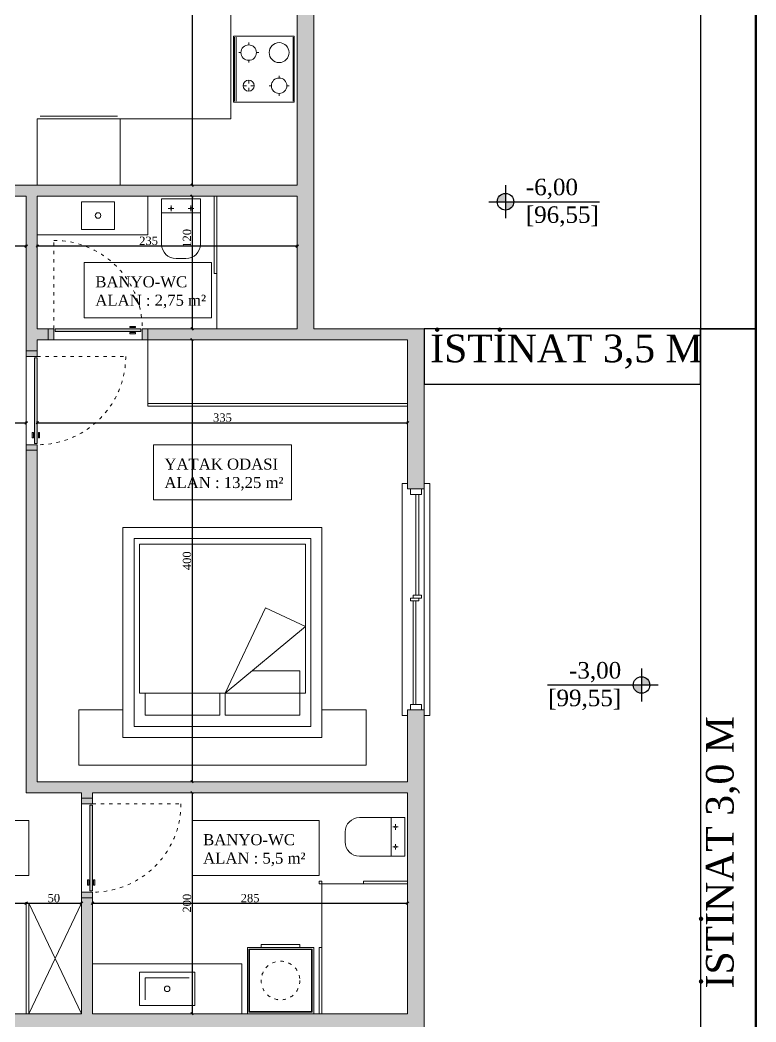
# Model space of a CAD drawing. Header units: metres. Extents: x -5196 to 34307, y 7076 to 19260.
# Drawn here: x -4096 to -3431, y 16813 to 17720 of the extents above; entities that cross this region are included whole.
import ezdxf

# ---------------------------------------------------------------- set-up
doc = ezdxf.new("R2010")
doc.units = ezdxf.units.M
doc.linetypes.add('ACAD_ISO03W100', pattern=[30, 12, -18])
for name, color, linetype, lineweight in [('YLZ-DUVAR', 151, 'Continuous', 20), ('YLZ-KAPI', 241, 'Continuous', 9), ('YLZ-PARSEL', 65, 'Continuous', 50), ('YLZ-PENCERE', 231, 'Continuous', 5), ('YLZ-TEFRİŞ', 191, 'Continuous', 20), ('YLZ-ÖLÇÜ', 251, 'Continuous', 5)]:
    doc.layers.add(name, color=color, linetype=linetype, lineweight=lineweight)
doc.layers.add('YLZ-KOLON', color=191, linetype='Continuous')
doc.layers.add('YLZ-YAZI', color=113, linetype='Continuous')
doc.styles.add('ARIAL', font='times.ttf')
doc.dimstyles.new('YLZ - İç Ölçü', dxfattribs={"dimscale": 0.75, "dimtxt": 10, "dimasz": 3, "dimexe": 1.25, "dimexo": 1, "dimgap": 1, "dimtad": 1, "dimdec": 1, "dimrnd": 0.5, "dimtxsty": 'ARIAL', "dimblk": 'OBLIQUE', "dimcen": 1, "dimclrd": 256, "dimclre": 256, "dimclrt": 125, "dimadec": 0, "dimazin": 0, "dimtfac": 1, "dimtdec": 1, "dimtmove": 1, "dimatfit": 3, "dimldrblk": 'OBLIQUE', "dimfxl": 0, "dimarcsym": 0})

# ---------------------------------------------------------------- blocks, each defined once
blk = doc.blocks.new("Kapı 90'lık")
at = {"lineweight": 0, "true_color": 0x939598, "transparency": 33554559}
h = blk.add_hatch(color=252, dxfattribs=at)
h.dxf.hatch_style = 1
h.paths.add_polyline_path([(663.76, 3319.76), (668.76, 3319.76), (668.76, 3329.76), (663.76, 3329.76)])
h.paths.add_polyline_path([(670.01, 3327.26), (747.51, 3327.26), (747.51, 3329.76), (670.01, 3329.76)])
h.paths.add_polyline_path([(675, 3325.26), (680, 3325.26), (680.01, 3326.26), (675.01, 3326.26)])
h.paths.add_polyline_path([(680.01, 3330.76), (680, 3331.76), (675, 3331.76), (675.01, 3330.76)])
h.paths.add_polyline_path([(753.76, 3329.76), (748.76, 3329.76), (748.76, 3319.76), (753.76, 3319.76)])
at = {"layer": 'YLZ-KAPI', "linetype": 'ACAD_ISO03W100', "ltscale": 0.25}
blk.add_line((748.76, 3329.76), (748.76, 3409.76), dxfattribs=at)
at = {"layer": 'YLZ-KAPI'}
blk.add_line((748.76, 3319.76), (668.76, 3319.76), dxfattribs=at)
for points in [[(663.76, 3329.76), (663.76, 3319.76), (668.76, 3319.76), (668.76, 3329.76)], [(747.51, 3327.26), (670.01, 3327.26), (670.01, 3329.76), (747.51, 3329.76)], [(680, 3331.76), (680.01, 3330.76), (675.01, 3330.76), (675, 3331.76)], [(753.76, 3329.76), (753.76, 3319.76), (748.76, 3319.76), (748.76, 3329.76)], [(680, 3325.26), (680.01, 3326.26), (675.01, 3326.26), (675, 3325.26)]]:
    blk.add_lwpolyline(points, close=True, dxfattribs=at)
at = {"layer": 'YLZ-KAPI', "linetype": 'ACAD_ISO03W100', "ltscale": 0.25}
blk.add_arc((748.76, 3329.76), 80, 90, 180, dxfattribs=at)
blk = doc.blocks.new('_Oblique')
at = {"color": 0, "linetype": 'ByBlock', "lineweight": -2}
blk.add_line((-0.5, -0.5), (0.5, 0.5), dxfattribs=at)
blk = doc.blocks.new('*D1831')
at = {"layer": 'Defpoints', "color": 0, "transparency": 16777216}
for p in [(-3940.7, 17960.95), (-3940.7, 17570.95), (-3940.7, 17570.95)]:
    blk.add_point(p, dxfattribs=at)
at = {"layer": 'YLZ-ÖLÇÜ', "color": 251, "lineweight": -2, "transparency": 16777216}
for p, q in [((-3940.7, 17960.95), (-3939.76, 17960.95)), ((-3940.7, 17960.95), (-3940.7, 17570.95)), ((-3940.7, 17570.95), (-3939.76, 17570.95))]:
    blk.add_line(p, q, dxfattribs=at)
at = {"layer": 'YLZ-ÖLÇÜ', "color": 251, "lineweight": -2, "transparency": 16777216, "xscale": 2.25, "yscale": 2.25, "zscale": 2.25}
for p, rotation in [((-3940.7, 17960.95), 90), ((-3940.7, 17570.95), 270)]:
    blk.add_blockref('_Oblique', p, dxfattribs=dict(at, rotation=rotation))
at = {"layer": 'YLZ-ÖLÇÜ', "color": 125, "transparency": 16777216, "insert": (-3945.27, 17765.95), "char_height": 7.5, "attachment_point": 5, "rotation": 90, "style": 'ARIAL'}
blk.add_mtext('390', dxfattribs=at)
blk = doc.blocks.new('*D1832')
at = {"layer": 'Defpoints', "color": 0, "transparency": 16777216}
for p in [(-3940.7, 17560.95), (-3940.7, 17440.95), (-3940.7, 17440.95)]:
    blk.add_point(p, dxfattribs=at)
at = {"layer": 'YLZ-ÖLÇÜ', "color": 251, "lineweight": -2, "transparency": 16777216}
for p, q in [((-3940.7, 17560.95), (-3939.76, 17560.95)), ((-3940.7, 17560.95), (-3940.7, 17440.95)), ((-3940.7, 17440.95), (-3939.76, 17440.95))]:
    blk.add_line(p, q, dxfattribs=at)
at = {"layer": 'YLZ-ÖLÇÜ', "color": 251, "lineweight": -2, "transparency": 16777216, "xscale": 2.25, "yscale": 2.25, "zscale": 2.25}
for p, rotation in [((-3940.7, 17560.95), 90), ((-3940.7, 17440.95), 270)]:
    blk.add_blockref('_Oblique', p, dxfattribs=dict(at, rotation=rotation))
at = {"layer": 'YLZ-ÖLÇÜ', "color": 125, "transparency": 16777216, "insert": (-3945.26, 17522.81), "char_height": 7.5, "attachment_point": 5, "rotation": 90, "style": 'ARIAL'}
blk.add_mtext('120', dxfattribs=at)
blk = doc.blocks.new('*D1833')
at = {"layer": 'Defpoints', "color": 0, "transparency": 16777216}
for p in [(-3940.7, 17430.95), (-3940.7, 17030.95), (-3940.7, 17030.95)]:
    blk.add_point(p, dxfattribs=at)
at = {"layer": 'YLZ-ÖLÇÜ', "color": 251, "lineweight": -2, "transparency": 16777216}
for p, q in [((-3940.7, 17430.95), (-3939.76, 17430.95)), ((-3940.7, 17430.95), (-3940.7, 17030.95)), ((-3940.7, 17030.95), (-3939.76, 17030.95))]:
    blk.add_line(p, q, dxfattribs=at)
at = {"layer": 'YLZ-ÖLÇÜ', "color": 251, "lineweight": -2, "transparency": 16777216, "xscale": 2.25, "yscale": 2.25, "zscale": 2.25}
for p, rotation in [((-3940.7, 17430.95), 90), ((-3940.7, 17030.95), 270)]:
    blk.add_blockref('_Oblique', p, dxfattribs=dict(at, rotation=rotation))
at = {"layer": 'YLZ-ÖLÇÜ', "color": 125, "transparency": 16777216, "insert": (-3945.26, 17230.95), "char_height": 7.5, "attachment_point": 5, "rotation": 90, "style": 'ARIAL'}
blk.add_mtext('400', dxfattribs=at)
blk = doc.blocks.new('*D1834')
at = {"layer": 'Defpoints', "color": 0, "transparency": 16777216}
for p in [(-3940.7, 17020.95), (-3940.7, 16820.95), (-3940.7, 16820.95)]:
    blk.add_point(p, dxfattribs=at)
at = {"layer": 'YLZ-ÖLÇÜ', "color": 251, "lineweight": -2, "transparency": 16777216}
for p, q in [((-3940.7, 17020.95), (-3939.76, 17020.95)), ((-3940.7, 17020.95), (-3940.7, 16820.95)), ((-3940.7, 16820.95), (-3939.76, 16820.95))]:
    blk.add_line(p, q, dxfattribs=at)
at = {"layer": 'YLZ-ÖLÇÜ', "color": 251, "lineweight": -2, "transparency": 16777216, "xscale": 2.25, "yscale": 2.25, "zscale": 2.25}
for p, rotation in [((-3940.7, 17020.95), 90), ((-3940.7, 16820.95), 270)]:
    blk.add_blockref('_Oblique', p, dxfattribs=dict(at, rotation=rotation))
at = {"layer": 'YLZ-ÖLÇÜ', "color": 125, "transparency": 16777216, "insert": (-3945.26, 16920.95), "char_height": 7.5, "attachment_point": 5, "rotation": 90, "style": 'ARIAL'}
blk.add_mtext('200', dxfattribs=at)
blk = doc.blocks.new('*D1839')
at = {"layer": 'Defpoints', "color": 0, "transparency": 16777216}
for p in [(-4210.7, 16920.95), (-4090.7, 16920.95), (-4090.7, 16920.95)]:
    blk.add_point(p, dxfattribs=at)
at = {"layer": 'YLZ-ÖLÇÜ', "color": 251, "lineweight": -2, "transparency": 16777216}
for p, q in [((-4210.7, 16920.95), (-4210.7, 16921.89)), ((-4210.7, 16920.95), (-4090.7, 16920.95)), ((-4090.7, 16920.95), (-4090.7, 16921.89))]:
    blk.add_line(p, q, dxfattribs=at)
at = {"layer": 'YLZ-ÖLÇÜ', "color": 251, "lineweight": -2, "transparency": 16777216, "xscale": 2.25, "yscale": 2.25, "zscale": 2.25, "rotation": 180}
blk.add_blockref('_Oblique', (-4210.7, 16920.95), dxfattribs=at)
at = {"layer": 'YLZ-ÖLÇÜ', "color": 251, "lineweight": -2, "transparency": 16777216, "xscale": 2.25, "yscale": 2.25, "zscale": 2.25}
blk.add_blockref('_Oblique', (-4090.7, 16920.95), dxfattribs=at)
at = {"layer": 'YLZ-ÖLÇÜ', "color": 125, "transparency": 16777216, "insert": (-4150.7, 16925.51), "char_height": 7.5, "attachment_point": 5, "style": 'ARIAL'}
blk.add_mtext('120', dxfattribs=at)
blk = doc.blocks.new('*D1840')
at = {"layer": 'Defpoints', "color": 0, "transparency": 16777216}
for p in [(-4030.7, 16920.95), (-3745.7, 16920.95), (-3745.7, 16920.95)]:
    blk.add_point(p, dxfattribs=at)
at = {"layer": 'YLZ-ÖLÇÜ', "color": 251, "lineweight": -2, "transparency": 16777216}
for p, q in [((-4030.7, 16920.95), (-4030.7, 16921.89)), ((-4030.7, 16920.95), (-3745.7, 16920.95)), ((-3745.7, 16920.95), (-3745.7, 16921.89))]:
    blk.add_line(p, q, dxfattribs=at)
at = {"layer": 'YLZ-ÖLÇÜ', "color": 251, "lineweight": -2, "transparency": 16777216, "xscale": 2.25, "yscale": 2.25, "zscale": 2.25, "rotation": 180}
blk.add_blockref('_Oblique', (-4030.7, 16920.95), dxfattribs=at)
at = {"layer": 'YLZ-ÖLÇÜ', "color": 251, "lineweight": -2, "transparency": 16777216, "xscale": 2.25, "yscale": 2.25, "zscale": 2.25}
blk.add_blockref('_Oblique', (-3745.7, 16920.95), dxfattribs=at)
at = {"layer": 'YLZ-ÖLÇÜ', "color": 125, "transparency": 16777216, "insert": (-3888.2, 16925.51), "char_height": 7.5, "attachment_point": 5, "style": 'ARIAL'}
blk.add_mtext('285', dxfattribs=at)
blk = doc.blocks.new('*D1841')
at = {"layer": 'Defpoints', "color": 0, "transparency": 16777216}
for p in [(-4090.7, 16920.95), (-4040.7, 16920.95), (-4040.7, 16920.95)]:
    blk.add_point(p, dxfattribs=at)
at = {"layer": 'YLZ-ÖLÇÜ', "color": 251, "lineweight": -2, "transparency": 16777216}
for p, q in [((-4090.7, 16920.95), (-4090.7, 16921.89)), ((-4090.7, 16920.95), (-4040.7, 16920.95)), ((-4040.7, 16920.95), (-4040.7, 16921.89))]:
    blk.add_line(p, q, dxfattribs=at)
at = {"layer": 'YLZ-ÖLÇÜ', "color": 251, "lineweight": -2, "transparency": 16777216, "xscale": 2.25, "yscale": 2.25, "zscale": 2.25, "rotation": 180}
blk.add_blockref('_Oblique', (-4090.7, 16920.95), dxfattribs=at)
at = {"layer": 'YLZ-ÖLÇÜ', "color": 251, "lineweight": -2, "transparency": 16777216, "xscale": 2.25, "yscale": 2.25, "zscale": 2.25}
blk.add_blockref('_Oblique', (-4040.7, 16920.95), dxfattribs=at)
at = {"layer": 'YLZ-ÖLÇÜ', "color": 125, "transparency": 16777216, "insert": (-4065.7, 16925.51), "char_height": 7.5, "attachment_point": 5, "style": 'ARIAL'}
blk.add_mtext('50', dxfattribs=at)
blk = doc.blocks.new('*D1842')
at = {"layer": 'Defpoints', "color": 0, "transparency": 16777216}
for p in [(-4210.7, 17355.95), (-4090.7, 17355.95), (-4090.7, 17355.95)]:
    blk.add_point(p, dxfattribs=at)
at = {"layer": 'YLZ-ÖLÇÜ', "color": 251, "lineweight": -2, "transparency": 16777216}
for p, q in [((-4210.7, 17355.95), (-4210.7, 17356.89)), ((-4210.7, 17355.95), (-4090.7, 17355.95)), ((-4090.7, 17355.95), (-4090.7, 17356.89))]:
    blk.add_line(p, q, dxfattribs=at)
at = {"layer": 'YLZ-ÖLÇÜ', "color": 251, "lineweight": -2, "transparency": 16777216, "xscale": 2.25, "yscale": 2.25, "zscale": 2.25, "rotation": 180}
blk.add_blockref('_Oblique', (-4210.7, 17355.95), dxfattribs=at)
at = {"layer": 'YLZ-ÖLÇÜ', "color": 251, "lineweight": -2, "transparency": 16777216, "xscale": 2.25, "yscale": 2.25, "zscale": 2.25}
blk.add_blockref('_Oblique', (-4090.7, 17355.95), dxfattribs=at)
at = {"layer": 'YLZ-ÖLÇÜ', "color": 125, "transparency": 16777216, "insert": (-4150.7, 17360.51), "char_height": 7.5, "attachment_point": 5, "style": 'ARIAL'}
blk.add_mtext('120', dxfattribs=at)
blk = doc.blocks.new('*D1843')
at = {"layer": 'Defpoints', "color": 0, "transparency": 16777216}
for p in [(-4080.7, 17355.95), (-3745.7, 17355.95), (-3745.7, 17355.95)]:
    blk.add_point(p, dxfattribs=at)
at = {"layer": 'YLZ-ÖLÇÜ', "color": 251, "lineweight": -2, "transparency": 16777216}
for p, q in [((-4080.7, 17355.95), (-4080.7, 17356.89)), ((-4080.7, 17355.95), (-3745.7, 17355.95)), ((-3745.7, 17355.95), (-3745.7, 17356.89))]:
    blk.add_line(p, q, dxfattribs=at)
at = {"layer": 'YLZ-ÖLÇÜ', "color": 251, "lineweight": -2, "transparency": 16777216, "xscale": 2.25, "yscale": 2.25, "zscale": 2.25, "rotation": 180}
blk.add_blockref('_Oblique', (-4080.7, 17355.95), dxfattribs=at)
at = {"layer": 'YLZ-ÖLÇÜ', "color": 251, "lineweight": -2, "transparency": 16777216, "xscale": 2.25, "yscale": 2.25, "zscale": 2.25}
blk.add_blockref('_Oblique', (-3745.7, 17355.95), dxfattribs=at)
at = {"layer": 'YLZ-ÖLÇÜ', "color": 125, "transparency": 16777216, "insert": (-3913.2, 17360.51), "char_height": 7.5, "attachment_point": 5, "style": 'ARIAL'}
blk.add_mtext('335', dxfattribs=at)
blk = doc.blocks.new('*D1844')
at = {"layer": 'Defpoints', "color": 0, "transparency": 16777216}
for p in [(-4210.7, 17515.95), (-4090.7, 17515.95), (-4090.7, 17515.95)]:
    blk.add_point(p, dxfattribs=at)
at = {"layer": 'YLZ-ÖLÇÜ', "color": 251, "lineweight": -2, "transparency": 16777216}
for p, q in [((-4210.7, 17515.95), (-4210.7, 17516.89)), ((-4210.7, 17515.95), (-4090.7, 17515.95)), ((-4090.7, 17515.95), (-4090.7, 17516.89))]:
    blk.add_line(p, q, dxfattribs=at)
at = {"layer": 'YLZ-ÖLÇÜ', "color": 251, "lineweight": -2, "transparency": 16777216, "xscale": 2.25, "yscale": 2.25, "zscale": 2.25, "rotation": 180}
blk.add_blockref('_Oblique', (-4210.7, 17515.95), dxfattribs=at)
at = {"layer": 'YLZ-ÖLÇÜ', "color": 251, "lineweight": -2, "transparency": 16777216, "xscale": 2.25, "yscale": 2.25, "zscale": 2.25}
blk.add_blockref('_Oblique', (-4090.7, 17515.95), dxfattribs=at)
at = {"layer": 'YLZ-ÖLÇÜ', "color": 125, "transparency": 16777216, "insert": (-4150.7, 17520.51), "char_height": 7.5, "attachment_point": 5, "style": 'ARIAL'}
blk.add_mtext('120', dxfattribs=at)
blk = doc.blocks.new('*D1845')
at = {"layer": 'Defpoints', "color": 0, "transparency": 16777216}
for p in [(-4080.7, 17515.95), (-3845.7, 17515.95), (-3845.7, 17515.95)]:
    blk.add_point(p, dxfattribs=at)
at = {"layer": 'YLZ-ÖLÇÜ', "color": 251, "lineweight": -2, "transparency": 16777216}
for p, q in [((-4080.7, 17515.95), (-4080.7, 17516.89)), ((-4080.7, 17515.95), (-3845.7, 17515.95)), ((-3845.7, 17515.95), (-3845.7, 17516.89))]:
    blk.add_line(p, q, dxfattribs=at)
at = {"layer": 'YLZ-ÖLÇÜ', "color": 251, "lineweight": -2, "transparency": 16777216, "xscale": 2.25, "yscale": 2.25, "zscale": 2.25, "rotation": 180}
blk.add_blockref('_Oblique', (-4080.7, 17515.95), dxfattribs=at)
at = {"layer": 'YLZ-ÖLÇÜ', "color": 251, "lineweight": -2, "transparency": 16777216, "xscale": 2.25, "yscale": 2.25, "zscale": 2.25}
blk.add_blockref('_Oblique', (-3845.7, 17515.95), dxfattribs=at)
at = {"layer": 'YLZ-ÖLÇÜ', "color": 125, "transparency": 16777216, "insert": (-3980, 17520.51), "char_height": 7.5, "attachment_point": 5, "style": 'ARIAL'}
blk.add_mtext('235', dxfattribs=at)

msp = doc.modelspace()

# ---------------------------------------------------------------- hatches: boundary and pattern name
at = {"layer": 'YLZ-TEFRİŞ'}
h = msp.add_hatch(color=256, dxfattribs=at)
h.dxf.hatch_style = 1
h.paths.add_polyline_path([(-4210.7, 18100.95), (-4310.7, 18100.95), (-4310.7, 18085.95), (-4220.7, 18085.95), (-4220.7, 17540.95), (-4210.7, 17540.95), (-4210.7, 17560.95), (-4200.7, 17560.95), (-4200.7, 17570.95), (-4210.7, 17570.95), (-4210.7, 17960.95), (-4115.7, 17960.95), (-4115.7, 17975.95), (-4210.7, 17975.95)])
h.paths.add_polyline_path([(-4585.7, 18100.95), (-4685.7, 18100.95), (-4685.7, 17975.95), (-4670.7, 17975.95), (-4670.7, 18085.95), (-4585.7, 18085.95), (-4585.7, 18088.45)])
h.paths.add_polyline_path([(-4670.7, 17775.95), (-4685.7, 17775.95), (-4685.7, 17565.95), (-4670.7, 17565.95)])
h.paths.add_polyline_path([(-4210.7, 17450.95), (-4220.7, 17450.95), (-4220.7, 17440.95), (-4670.7, 17440.95), (-4670.7, 17490.95), (-4685.7, 17490.95), (-4685.7, 17430.95), (-4585.7, 17430.95), (-4585.7, 17355.95), (-4570.7, 17355.95), (-4570.7, 17430.95), (-4220.7, 17430.95), (-4220.7, 17230.95), (-4210.7, 17230.95)])
h.paths.add_polyline_path([(-3830.7, 18100.95), (-3860.7, 18100.95), (-3860.7, 17975.95), (-3940.7, 17975.95), (-3940.7, 17960.95), (-3845.7, 17960.95), (-3845.7, 17570.95), (-4110.7, 17570.95), (-4110.7, 17560.95), (-4090.7, 17560.95), (-4090.7, 17420.95), (-4080.7, 17420.95), (-4080.7, 17430.95), (-4070.7, 17430.95), (-4070.7, 17440.95), (-4080.7, 17440.95), (-4080.7, 17560.95), (-3845.7, 17560.95), (-3845.7, 17440.95), (-3980.7, 17440.95), (-3980.7, 17430.95), (-3745.7, 17430.95), (-3745.7, 17295.95), (-3730.7, 17295.95), (-3730.7, 17440.95), (-3830.7, 17440.95)])
h.paths.add_polyline_path([(-3730.7, 17095.95), (-3745.7, 17095.95), (-3745.7, 17030.95), (-4080.7, 17030.95), (-4080.7, 17330.95), (-4090.7, 17330.95), (-4090.7, 17020.95), (-4040.7, 17020.95), (-4040.7, 17015.95), (-4030.7, 17015.95), (-4030.7, 17020.95), (-3745.7, 17020.95), (-3745.7, 16820.95), (-4030.7, 16820.95), (-4030.7, 16925.95), (-4040.7, 16925.95), (-4040.7, 16820.95), (-4100.7, 16820.95), (-4100.7, 16805.95), (-3745.7, 16805.95), (-3745.7, 16585.95), (-3730.7, 16585.95)])
h.paths.add_polyline_path([(-4570.7, 16895.95), (-4585.7, 16895.95), (-4585.7, 16805.95), (-4460.7, 16805.95), (-4460.7, 16550.95), (-3730.7, 16550.95), (-3730.7, 16585.95), (-3745.7, 16585.95), (-3745.7, 16565.95), (-4225.7, 16565.95), (-4225.7, 16805.95), (-4200.7, 16805.95), (-4200.7, 16820.95), (-4210.7, 16820.95), (-4210.7, 17020.95), (-4220.7, 17020.95), (-4220.7, 16820.95), (-4570.7, 16820.95)])
h.paths.add_polyline_path([(-4445.7, 16805.95), (-4240.7, 16805.95), (-4240.7, 16565.95), (-4445.7, 16565.95)], flags=16)
h.paths.add_polyline_path([(-4570.7, 17205.95), (-4585.7, 17205.95), (-4585.7, 17045.95), (-4570.7, 17045.95), (-4570.7, 17120.95), (-4220.7, 17120.95), (-4220.7, 17110.95), (-4210.7, 17110.95), (-4210.7, 17140.95), (-4220.7, 17140.95), (-4220.7, 17130.95), (-4570.7, 17130.95)])
at = {"layer": 'YLZ-YAZI'}
h = msp.add_hatch(color=256, dxfattribs=at)
h.dxf.hatch_style = 1
h.paths.add_polyline_path([(-3657.23, 17563.45, 0.414214), (-3664.73, 17555.95), (-3657.23, 17555.95)])
h.paths.add_polyline_path([(-3657.23, 17555.95), (-3657.23, 17548.45, 0.414214), (-3649.73, 17555.95)])
h = msp.add_hatch(color=256, dxfattribs=at)
h.dxf.hatch_style = 1
h.paths.add_polyline_path([(-3534.17, 17125.95, -0.414214), (-3526.67, 17118.45), (-3534.17, 17118.45)])
h.paths.add_polyline_path([(-3534.17, 17118.45), (-3534.17, 17110.95, -0.414214), (-3541.67, 17118.45)])

# ---------------------------------------------------------------- linework, layer by layer
at = {"layer": 'YLZ-DUVAR'}
for p, q in [((-3830.7, 17440.95, -9823.45), (-3830.7, 18100.95, -9823.45)), ((-3845.7, 17570.95, -9823.45), (-3845.7, 17960.95, -9823.45)), ((-3845.7, 17570.95, -9823.45), (-4110.7, 17570.95, -9823.45)), ((-4090.7, 17560.95, -9823.45), (-4110.7, 17560.95, -9823.45)), ((-4090.7, 17420.95, -9823.45), (-4090.7, 17560.95, -9823.45)), ((-3845.7, 17560.95, -9823.45), (-4080.7, 17560.95, -9823.45)), ((-4080.7, 17440.95, -9823.45), (-4080.7, 17560.95, -9823.45)), ((-3845.7, 17440.95, -9823.45), (-3845.7, 17560.95, -9823.45)), ((-4080.7, 17440.95, -9823.45), (-4070.7, 17440.95, -9823.45)), ((-4070.7, 17430.95, -9823.45), (-4070.7, 17440.95, -9823.45)), ((-3980.7, 17440.95, -9823.45), (-3845.7, 17440.95, -9823.45)), ((-3980.7, 17430.95, -9823.45), (-3980.7, 17440.95, -9823.45)), ((-3830.7, 17440.95, -9823.45), (-3730.7, 17440.95, -9823.45)), ((-3730.7, 17295.95, -9823.45), (-3730.7, 17440.95, -9823.45)), ((-4080.7, 17420.95, -9823.45), (-4080.7, 17430.95, -9823.45)), ((-4080.7, 17430.95, -9823.45), (-4070.7, 17430.95, -9823.45)), ((-3980.7, 17430.95, -9823.45), (-3745.7, 17430.95, -9823.45)), ((-3745.7, 17430.95, -9823.45), (-3745.7, 17295.95, -9823.45)), ((-4080.7, 17420.95, -9823.45), (-4090.7, 17420.95, -9823.45)), ((-4090.7, 17020.95, -9823.45), (-4090.7, 17330.95, -9823.45)), ((-4080.7, 17330.95, -9823.45), (-4090.7, 17330.95, -9823.45)), ((-4080.7, 17030.95, -9823.45), (-4080.7, 17330.95, -9823.45)), ((-3745.7, 17295.95, -9823.45), (-3730.7, 17295.95, -9823.45)), ((-3745.7, 17095.95, -9823.45), (-3745.7, 17030.95, -9823.45)), ((-3745.7, 17095.95, -9823.45), (-3730.7, 17095.95, -9823.45)), ((-3730.7, 16550.95, -9823.45), (-3730.7, 17095.95, -9823.45)), ((-4080.7, 17030.95, -9823.45), (-3745.7, 17030.95, -9823.45)), ((-4090.7, 17020.95, -9823.45), (-4040.7, 17020.95, -9823.45)), ((-4040.7, 17015.95, -9823.45), (-4040.7, 17020.95, -9823.45)), ((-4040.7, 17015.95, -9823.45), (-4030.7, 17015.95, -9823.45)), ((-4030.7, 17020.95, -9823.45), (-3745.7, 17020.95, -9823.45)), ((-4030.7, 17015.95, -9823.45), (-4030.7, 17020.95, -9823.45)), ((-3745.7, 17020.95, -9823.45), (-3745.7, 16820.95, -9823.45)), ((-4040.7, 16925.95, -9823.45), (-4030.7, 16925.95, -9823.45)), ((-4040.7, 16820.95, -9823.45), (-4040.7, 16925.95, -9823.45)), ((-4030.7, 16820.95, -9823.45), (-4030.7, 16925.95, -9823.45)), ((-4100.7, 16820.95, -9823.45), (-4040.7, 16820.95, -9823.45)), ((-4030.7, 16820.95, -9823.45), (-3745.7, 16820.95, -9823.45))]:
    msp.add_line(p, q, dxfattribs=at)
at = {"layer": 'YLZ-KOLON', "lineweight": 30, "elevation": -9823.45}
for points in [[(-3430.7, 17430.95), (-3430.7, 18250.95), (-3480.7, 18250.95), (-3480.7, 17440.95), (-3430.7, 17440.95)], [(-3730.7, 17440.95), (-3730.7, 17390.95), (-3480.7, 17390.95), (-3480.7, 17440.95), (-3730.7, 17440.95)], [(-3430.7, 17440.95), (-3480.7, 17440.95), (-3480.7, 16550.95), (-3430.7, 16550.95), (-3430.7, 16805.95)]]:
    msp.add_lwpolyline(points, dxfattribs=at)
at = {"layer": 'YLZ-PARSEL', "elevation": -9823.45}
msp.add_lwpolyline([(-4786.64, 16212.42), (-4287.5, 16182.64), (-3430.7, 16043.28), (-3430.7, 18322.78), (-3864.76, 19260.01), (-5196.4, 18557.78), (-4786.64, 16212.42)], dxfattribs=at)
at = {"layer": 'YLZ-PENCERE'}
for p, q in [((-3738.2, 17290.95, -9823.45), (-3738.2, 17199.7, -9823.45)), ((-3735.7, 17290.95, -9823.45), (-3735.7, 17199.7, -9823.45)), ((-3740.7, 17194.7, -9823.45), (-3740.7, 17100.95, -9823.45)), ((-3738.2, 17194.7, -9823.45), (-3738.2, 17100.95, -9823.45))]:
    msp.add_line(p, q, dxfattribs=at)
at = {"layer": 'YLZ-PENCERE', "elevation": -9823.45}
for points in [[(-3745.7, 17300.95), (-3750.7, 17300.95), (-3750.7, 17090.95), (-3745.7, 17090.95)], [(-3730.7, 17300.95), (-3725.7, 17300.95), (-3725.7, 17090.95), (-3730.7, 17090.95)]]:
    msp.add_lwpolyline(points, dxfattribs=at)
for points in [[(-3743.2, 17295.95), (-3733.2, 17295.95), (-3733.2, 17290.95), (-3743.2, 17290.95)], [(-3743.2, 17197.2), (-3735.7, 17197.2), (-3735.7, 17194.7), (-3743.2, 17194.7)], [(-3740.7, 17199.7), (-3733.2, 17199.7), (-3733.2, 17197.2), (-3740.7, 17197.2)], [(-3743.2, 17100.95), (-3733.2, 17100.95), (-3733.2, 17095.95), (-3743.2, 17095.95)]]:
    msp.add_lwpolyline(points, close=True, dxfattribs=at)
at = {"layer": 'YLZ-TEFRİŞ'}
for p, q in [((-3905.7, 17630.95, -9823.45), (-3905.7, 17960.95, -9823.45)), ((-3889.45, 17697.95, -9823.45), (-3889.45, 17699.95, -9823.45)), ((-3896.45, 17690.95, -9823.45), (-3898.45, 17690.95, -9823.45)), ((-3882.45, 17690.95, -9823.45), (-3880.45, 17690.95, -9823.45)), ((-3889.45, 17683.95, -9823.45), (-3889.45, 17681.95, -9823.45)), ((-3861.95, 17667.95, -9823.45), (-3861.95, 17669.95, -9823.45)), ((-3894.45, 17660.95, -9823.45), (-3891.45, 17660.95, -9823.45)), ((-3889.45, 17662.95, -9823.45), (-3889.45, 17665.95, -9823.45)), ((-3889.45, 17655.95, -9823.45), (-3889.45, 17658.95, -9823.45)), ((-3887.45, 17660.95, -9823.45), (-3884.45, 17660.95, -9823.45)), ((-3868.95, 17660.95, -9823.45), (-3870.95, 17660.95, -9823.45)), ((-3854.95, 17660.95, -9823.45), (-3852.95, 17660.95, -9823.45)), ((-3861.95, 17653.95, -9823.45), (-3861.95, 17651.95, -9823.45)), ((-4078.2, 17633.45, -9823.45), (-4008.2, 17633.45, -9823.45)), ((-4080.7, 17630.95, -9823.45), (-3905.7, 17630.95, -9823.45)), ((-4080.7, 17570.95, -9823.45), (-4080.7, 17630.95, -9823.45)), ((-4005.7, 17570.95, -9823.45), (-4005.7, 17630.95, -9823.45)), ((-3980.7, 17525.95, -9823.45), (-3980.7, 17560.95, -9823.45)), ((-3920.7, 17490.95, -9823.45), (-3920.7, 17560.95, -9823.45)), ((-3918.2, 17440.95, -9823.45), (-3918.2, 17560.95, -9823.45)), ((-3968.2, 17517.45, -9823.45), (-3968.2, 17558.45, -9823.45)), ((-3968.2, 17558.45, -9823.45), (-3933.2, 17558.45, -9823.45)), ((-3959.7, 17550.7, -9823.45), (-3959.7, 17552.45, -9823.45)), ((-3941.7, 17550.7, -9823.45), (-3941.7, 17552.45, -9823.45)), ((-3933.2, 17517.45, -9823.45), (-3933.2, 17558.45, -9823.45)), ((-3968.2, 17545.95, -9823.45), (-3933.2, 17545.95, -9823.45)), ((-3960.45, 17549.95, -9823.45), (-3962.2, 17549.95, -9823.45)), ((-3959.7, 17549.2, -9823.45), (-3959.7, 17547.45, -9823.45)), ((-3958.95, 17549.95, -9823.45), (-3957.2, 17549.95, -9823.45)), ((-3942.45, 17549.95, -9823.45), (-3944.2, 17549.95, -9823.45)), ((-3941.7, 17549.2, -9823.45), (-3941.7, 17547.45, -9823.45)), ((-3940.95, 17549.95, -9823.45), (-3939.2, 17549.95, -9823.45)), ((-3980.7, 17525.95, -9823.45), (-4080.7, 17525.95, -9823.45)), ((-3946.2, 17504.45, -9823.45), (-3955.2, 17504.45, -9823.45)), ((-3920.7, 17490.95, -9823.45), (-3918.2, 17490.95, -9823.45)), ((-3980.7, 17430.95, -9823.45), (-3980.7, 17370.95, -9823.45)), ((-3980.7, 17373.45, -9823.45), (-3745.7, 17373.45, -9823.45)), ((-3980.7, 17370.95, -9823.45), (-3745.7, 17370.95, -9823.45)), ((-3988.2, 17245.95, -9823.45), (-3988.2, 17110.95, -9823.45)), ((-3988.2, 17245.95, -9823.45), (-3838.2, 17245.95, -9823.45)), ((-3838.2, 17245.95, -9823.45), (-3838.2, 17110.95, -9823.45)), ((-3910.7, 17110.95, -9823.45), (-3874.38, 17188.43, -9823.45)), ((-3838.2, 17171.47, -9823.45), (-3874.38, 17188.43, -9823.45)), ((-3910.7, 17110.95, -9823.45), (-3838.2, 17171.47, -9823.45)), ((-3886.38, 17131.25, -9823.45), (-3843.2, 17131.25, -9823.45)), ((-3843.2, 17091.25, -9823.45), (-3843.2, 17131.25, -9823.45)), ((-3838.2, 17110.95, -9823.45), (-3988.2, 17110.95, -9823.45)), ((-3983.2, 17091.25, -9823.45), (-3983.2, 17110.95, -9823.45)), ((-3915.7, 17110.95, -9823.45), (-3915.7, 17091.25, -9823.45)), ((-3910.7, 17110.95, -9823.45), (-3910.7, 17091.25, -9823.45)), ((-3915.7, 17091.25, -9823.45), (-3983.2, 17091.25, -9823.45)), ((-3910.7, 17091.25, -9823.45), (-3843.2, 17091.25, -9823.45)), ((-3789.2, 16998.45, -9823.45), (-3748.2, 16998.45, -9823.45)), ((-3760.7, 16998.45, -9823.45), (-3760.7, 16963.45, -9823.45)), ((-3748.2, 16998.45, -9823.45), (-3748.2, 16963.45, -9823.45)), ((-3757.45, 16989.95, -9823.45), (-3759.2, 16989.95, -9823.45)), ((-3756.7, 16990.7, -9823.45), (-3756.7, 16992.45, -9823.45)), ((-3756.7, 16989.2, -9823.45), (-3756.7, 16987.45, -9823.45)), ((-3755.95, 16989.95, -9823.45), (-3754.2, 16989.95, -9823.45)), ((-3802.2, 16976.45, -9823.45), (-3802.2, 16985.45, -9823.45)), ((-3757.45, 16971.95, -9823.45), (-3759.2, 16971.95, -9823.45)), ((-3756.7, 16972.7, -9823.45), (-3756.7, 16974.45, -9823.45)), ((-3756.7, 16971.2, -9823.45), (-3756.7, 16969.45, -9823.45)), ((-3755.95, 16971.95, -9823.45), (-3754.2, 16971.95, -9823.45)), ((-3789.2, 16963.45, -9823.45), (-3748.2, 16963.45, -9823.45)), ((-3825.7, 16940.95, -9823.45), (-3823.2, 16940.95, -9823.45)), ((-3825.7, 16940.95, -9823.45), (-3825.7, 16938.45, -9823.45)), ((-3825.7, 16938.45, -9823.45), (-3745.7, 16938.45, -9823.45)), ((-3823.2, 16940.95, -9823.45), (-3823.2, 16820.95, -9823.45)), ((-3785.7, 16940.95, -9823.45), (-3745.7, 16940.95, -9823.45)), ((-3785.7, 16940.95, -9823.45), (-3785.7, 16938.45, -9823.45)), ((-4088.2, 16820.95, -9823.45), (-4088.2, 16920.95, -9823.45)), ((-4088.2, 16820.95, -9823.45), (-4040.7, 16920.95, -9823.45)), ((-4088.2, 16920.95, -9823.45), (-4040.7, 16820.95, -9823.45)), ((-3825.7, 16880.95, -9823.45), (-3823.2, 16880.95, -9823.45)), ((-3825.7, 16880.95, -9823.45), (-3825.7, 16820.95, -9823.45)), ((-4030.7, 16865.95, -9823.45), (-3895.7, 16865.95, -9823.45)), ((-3895.7, 16865.95, -9823.45), (-3895.7, 16820.95, -9823.45))]:
    msp.add_line(p, q, dxfattribs=at)
at = {"layer": 'YLZ-TEFRİŞ', "elevation": -9823.45}
for points in [[(-3848.2, 17705.95), (-3848.2, 17645.95), (-3903.2, 17645.95), (-3903.2, 17705.95)], [(-4040.7, 17530.95), (-4010.7, 17530.95), (-4010.7, 17555.95), (-4040.7, 17555.95)], [(-4038.2, 17450.95), (-3923.2, 17450.95), (-3923.2, 17500.95), (-4038.2, 17500.95)], [(-3975.7, 17285.95), (-3850.7, 17285.95), (-3850.7, 17335.95), (-3975.7, 17335.95)], [(-3823.2, 17070.95), (-4003.2, 17070.95), (-4003.2, 17260.95), (-3823.2, 17260.95)], [(-3833.2, 17080.95), (-3993.2, 17080.95), (-3993.2, 17250.95), (-3833.2, 17250.95)], [(-4203.2, 16945.95), (-4088.2, 16945.95), (-4088.2, 16995.95), (-4203.2, 16995.95)], [(-3940.7, 16945.95), (-3825.7, 16945.95), (-3825.7, 16995.95), (-3940.7, 16995.95)], [(-3830.7, 16880.95), (-3830.7, 16820.95), (-3890.7, 16820.95), (-3890.7, 16880.95)], [(-3832.2, 16879.45), (-3832.2, 16822.45), (-3889.2, 16822.45), (-3889.2, 16879.45)], [(-3832.7, 16878.95), (-3832.7, 16822.95), (-3888.7, 16822.95), (-3888.7, 16878.95)], [(-3988.2, 16828.45), (-3938.2, 16828.45), (-3938.2, 16858.45), (-3988.2, 16858.45)]]:
    msp.add_lwpolyline(points, close=True, dxfattribs=at)
for points in [[(-3902.2, 17646.95), (-3902.2, 17704.95)], [(-3900.7, 17646.95), (-3900.7, 17704.95)], [(-3849.2, 17704.95), (-3849.2, 17646.95)], [(-4003.2, 17095.95), (-4043.2, 17095.95), (-4043.2, 17045.95), (-3783.2, 17045.95), (-3783.2, 17095.95), (-3823.2, 17095.95)], [(-4040.7, 16920.95), (-4090.7, 16920.95), (-4090.7, 16820.95)], [(-3878.2, 16880.95), (-3878.2, 16883.45), (-3843.2, 16883.45), (-3843.2, 16880.95)], [(-3983.2, 16833.45), (-3983.2, 16853.45), (-3943.2, 16853.45)]]:
    msp.add_lwpolyline(points, dxfattribs=at)
at = {"layer": 'YLZ-TEFRİŞ'}
for centre, radius in [((-3889.45, 17690.95, -9823.45), 7), ((-3861.95, 17690.95, -9823.45), 9), ((-3861.95, 17660.95, -9823.45), 7), ((-3889.45, 17660.95, -9823.45), 5), ((-3959.7, 17549.95, -9823.45), 0.75), ((-3941.7, 17549.95, -9823.45), 0.75), ((-4025.7, 17543.45, -9823.45), 2.5), ((-3756.7, 16989.95, -9823.45), 0.75), ((-3756.7, 16971.95, -9823.45), 0.75), ((-3963.2, 16843.45, -9823.45), 2.5)]:
    msp.add_circle(centre, radius, dxfattribs=at)
at = {"layer": 'YLZ-TEFRİŞ', "linetype": 'ACAD_ISO03W100', "ltscale": 0.25}
msp.add_circle((-3860.7, 16850.95, -9823.45), 17.5, dxfattribs=at)
at = {"layer": 'YLZ-TEFRİŞ'}
for centre, start, end in [((-3955.2, 17517.45, -9823.45), 180, 270), ((-3946.2, 17517.45, -9823.45), 270, 0), ((-3789.2, 16985.45, -9823.45), 90, 180), ((-3789.2, 16976.45, -9823.45), 180, 270)]:
    msp.add_arc(centre, 13, start, end, dxfattribs=at)
at = {"layer": 'YLZ-YAZI'}
for p, q in [((-3657.23, 17570.95, -9823.45), (-3657.23, 17540.95, -9823.45)), ((-3672.23, 17555.95, -9823.45), (-3572.23, 17555.95, -9823.45)), ((-3534.17, 17133.45, -9823.45), (-3534.17, 17103.45, -9823.45)), ((-3519.17, 17118.45, -9823.45), (-3619.17, 17118.45, -9823.45))]:
    msp.add_line(p, q, dxfattribs=at)
for centre in [(-3657.23, 17555.95, -9823.45), (-3534.17, 17118.45, -9823.45)]:
    msp.add_circle(centre, 7.5, dxfattribs=at)
at = {"layer": 'YLZ-ÖLÇÜ', "elevation": -9823.45}
msp.add_lwpolyline([(-4460.7, 16550.95), (-3730.7, 16550.95), (-3730.7, 17440.95), (-3830.7, 17440.95), (-3830.7, 18100.95), (-3860.7, 18100.95), (-3860.7, 18250.95), (-4585.7, 18250.95), (-4585.7, 18100.95), (-4685.7, 18100.95), (-4685.7, 17430.95), (-4585.7, 17430.95), (-4585.7, 16805.95), (-4460.7, 16805.95)], close=True, dxfattribs=at)

# ---------------------------------------------------------------- block references
at = {"layer": 'YLZ-ÖLÇÜ', "xscale": -1}
msp.add_blockref("Kapı 90'lık", (-3316.94, 14111.19, -9823.45), dxfattribs=at)
at = {"layer": 'YLZ-ÖLÇÜ', "xscale": -1, "rotation": 270}
for p in [(-7410.46, 16667.19, -9823.45), (-7360.46, 16262.19, -9823.45)]:
    msp.add_blockref("Kapı 90'lık", p, dxfattribs=at)

# ---------------------------------------------------------------- texts
at = {"layer": 'YLZ-TEFRİŞ', "char_height": 10, "attachment_point": 1, "style": 'ARIAL'}
for s, insert in [('BANYO-WC\\PALAN : 2,75 m²', (-4028.2, 17488.45, -9823.45)), ('YATAK ODASI\\PALAN : 13,25 m²', (-3965.7, 17323.45, -9823.45)), ('BANYO-WC\\PALAN : 5,5 m²', (-3930.7, 16983.45, -9823.45))]:
    msp.add_mtext_dynamic_manual_height_columns(s, width=131.2931, gutter_width=12.5, heights=[41.67], dxfattribs=dict(at, insert=insert))
at = {"layer": 'YLZ-YAZI', "style": 'ARIAL'}
for s, width, heights, insert, char_height, attachment_point in [('-6,00 [96,55]', 111.8725, [75.9], (-3638.82, 17576.79, -9823.45), 15, 1), ('İSTİNAT 3,5 M', 974.2662, [331.62], (-3725.35, 17435.64, -9823.45), 25, 1), ('-3,00 [99,55]', 111.8725, [75.9], (-3552.57, 17139.29, -9823.45), 15, 3)]:
    msp.add_mtext_dynamic_manual_height_columns(s, width=width, gutter_width=12.5, heights=heights, dxfattribs=dict(at, insert=insert, char_height=char_height, attachment_point=attachment_point))
at = {"layer": 'YLZ-YAZI', "insert": (-3475.88, 16843.81, -9823.45), "char_height": 25, "attachment_point": 1, "rotation": 90, "style": 'ARIAL'}
msp.add_mtext_dynamic_manual_height_columns('İSTİNAT 3,0 M', width=974.2662, gutter_width=12.5, heights=[331.62], dxfattribs=at)

# ---------------------------------------------------------------- dimensions: what is measured, and where the dimension line sits
at = {"layer": 'YLZ-ÖLÇÜ'}
for p1, p2, picture, middle in [((-3940.7, 17960.95, -9823.45), (-3940.7, 17570.95, -9823.45), '*D1831', (-3945.27, 17765.95, -9823.45)), ((-4090.7, 16920.95, -9823.45), (-4040.7, 16920.95, -9823.45), '*D1841', (-4065.7, 16925.51, -9823.45))]:
    dim = msp.add_aligned_dim(p1=p1, p2=p2, distance=0, dimstyle='YLZ - İç Ölçü', dxfattribs=at)
    dim.commit()
    dim.dimension.update_dxf_attribs({"geometry": picture, "text_midpoint": middle})
for base, p1, p2, angle, picture, middle in [((-3940.7, 17440.95, -9823.45), (-3940.7, 17560.95, -9823.45), (-3940.7, 17440.95, -9823.45), 90, '*D1832', (-3940.7, 17522.81, -9823.45)), ((-3845.7, 17515.95, -9823.45), (-4080.7, 17515.95, -9823.45), (-3845.7, 17515.95, -9823.45), 180, '*D1845', (-3980, 17515.95, -9823.45))]:
    dim = msp.add_linear_dim(base=base, p1=p1, p2=p2, angle=angle, dimstyle='YLZ - İç Ölçü', dxfattribs=at)
    dim.commit()
    dim.dimension.update_dxf_attribs({"geometry": picture, "text_midpoint": middle, "dimtype": 160})
for base, p1, p2, angle, picture, middle in [((-4090.7, 17515.95, -9823.45), (-4210.7, 17515.95, -9823.45), (-4090.7, 17515.95, -9823.45), 180, '*D1844', (-4150.7, 17520.51, -9823.45)), ((-3940.7, 17030.95, -9823.45), (-3940.7, 17430.95, -9823.45), (-3940.7, 17030.95, -9823.45), 90, '*D1833', (-3945.26, 17230.95, -9823.45)), ((-4090.7, 17355.95, -9823.45), (-4210.7, 17355.95, -9823.45), (-4090.7, 17355.95, -9823.45), 180, '*D1842', (-4150.7, 17360.51, -9823.45)), ((-3745.7, 17355.95, -9823.45), (-4080.7, 17355.95, -9823.45), (-3745.7, 17355.95, -9823.45), 180, '*D1843', (-3913.2, 17360.51, -9823.45)), ((-3940.7, 16820.95, -9823.45), (-3940.7, 17020.95, -9823.45), (-3940.7, 16820.95, -9823.45), 90, '*D1834', (-3945.26, 16920.95, -9823.45)), ((-4090.7, 16920.95, -9823.45), (-4210.7, 16920.95, -9823.45), (-4090.7, 16920.95, -9823.45), 180, '*D1839', (-4150.7, 16925.51, -9823.45)), ((-3745.7, 16920.95, -9823.45), (-4030.7, 16920.95, -9823.45), (-3745.7, 16920.95, -9823.45), 180, '*D1840', (-3888.2, 16925.51, -9823.45))]:
    dim = msp.add_linear_dim(base=base, p1=p1, p2=p2, angle=angle, dimstyle='YLZ - İç Ölçü', dxfattribs=at)
    dim.commit()
    dim.dimension.update_dxf_attribs({"geometry": picture, "text_midpoint": middle})

doc.saveas('drawing.dxf')
